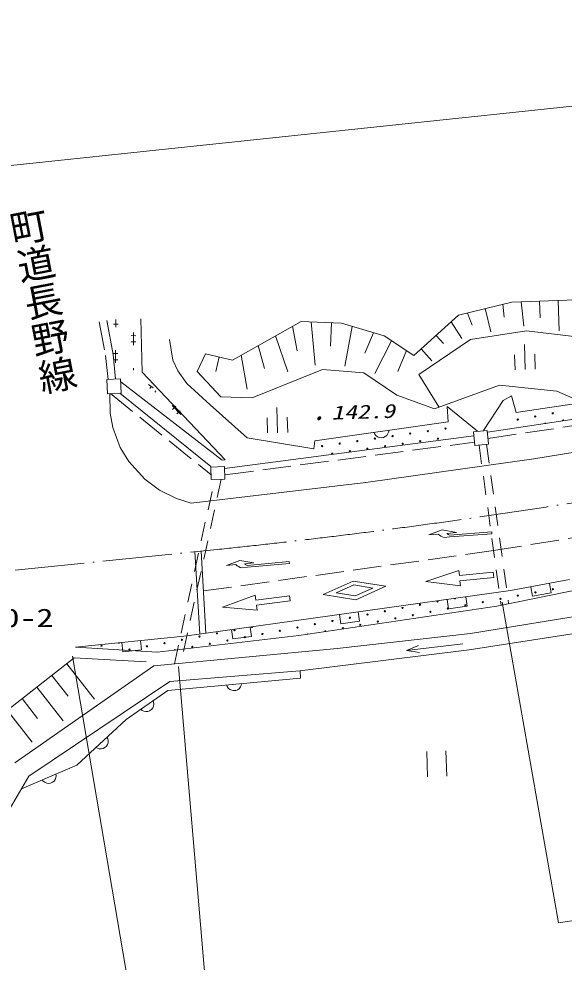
# Model space of a CAD drawing. Units: millimetres, scale not verified. Extents: x 40000 to 680000, y 20000 to 380000.
# Drawn here: x 309979 to 353283, y 262522 to 337402 of the extents above; entities that cross this region are included whole.
import ezdxf
from ezdxf.enums import TextEntityAlignment as Align

# ---------------------------------------------------------------- set-up
doc = ezdxf.new("R2010")
doc.units = ezdxf.units.MM
doc.header["$LTSCALE"] = 1000
for name, pattern in [('USER2', [3, 2.25, -0.75]), ('USER3', [2.5, 1.5, -1]), ('USER4', [7.000001, 5.508197, -0.688525, 0.114754, -0.688525])]:
    doc.linetypes.add(name, pattern=pattern)
for name, color, linetype, lineweight in [('S-BGD', 1, 'Continuous', 13), ('S-BGD-HTXT', 6, 'Continuous', 13), ('S-BMK', 3, 'USER4', 13), ('S-BMK-SRVR', 5, 'Continuous', 13)]:
    doc.layers.add(name, color=color, linetype=linetype, lineweight=lineweight)
doc.styles.add('@ＭＳ ゴシック', font='')
doc.styles.add('ＭＳ ゴシック', font='')
doc.styles.get('@ＭＳ ゴシック').set_extended_font_data('@MS Gothic')
doc.styles.get('ＭＳ ゴシック').set_extended_font_data('MS Gothic')

# ---------------------------------------------------------------- blocks, each defined once
blk = doc.blocks.new('BUHIN8')
at = {"layer": 'S-BGD'}
blk.add_lwpolyline([(452, 599), (-147, 1050), (-1050, -147), (-452, -599)], dxfattribs=at)
blk = doc.blocks.new('BUHIN110')
at = {"layer": 'S-BGD'}
for p, q in [((698, 441), (-174, 1265)), ((-400, -722), (-1273, 102)), ((727, -687), (-727, 687))]:
    blk.add_line(p, q, dxfattribs=at)
blk = doc.blocks.new('BUHIN112')
at = {"layer": 'S-BGD'}
for p, q in [((1256, -127), (-198, 1246)), ((-1252, 131), (202, -1243))]:
    blk.add_line(p, q, dxfattribs=at)

msp = doc.modelspace()

# ---------------------------------------------------------------- linework, layer by layer
at = {"layer": 'S-BGD'}
for p, q in [((344901, 313877), (349119, 314920)), ((348416, 314746), (348528, 313718)), ((349119, 314920), (355023, 315134)), ((349857, 314947), (350083, 312995)), ((351333, 315000), (351381, 313672)), ((352809, 315054), (352896, 312647)), ((341344, 310682), (344901, 313877)), ((345604, 314050), (345974, 313082)), ((347010, 314398), (347467, 312550)), ((316953, 313454), (317465, 310760)), ((317865, 313175), (317490, 313177)), ((317678, 312926), (317682, 313548)), ((319664, 313580), (319784, 309366)), ((326949, 310319), (332403, 313383)), ((331721, 313000), (332074, 311040)), ((332403, 313383), (335593, 313243)), ((333200, 313348), (333505, 309907)), ((334795, 313278), (334725, 311431)), ((335593, 313243), (338992, 312231)), ((344308, 313344), (345147, 312020)), ((318898, 312254), (319273, 312251)), ((319083, 311502), (319089, 312502)), ((336442, 312990), (335876, 309839)), ((338142, 312484), (337449, 310854)), ((343123, 312279), (343698, 311639)), ((345851, 311946), (350304, 312634)), ((350304, 312634), (355567, 312011)), ((319269, 311751), (318894, 311754)), ((321952, 311946), (322210, 310314)), ((330358, 312234), (331331, 309371)), ((339580, 311844), (338261, 309253)), ((338992, 312231), (341344, 310682)), ((341738, 309159), (345851, 311946)), ((317465, 310760), (317665, 308811)), ((317503, 310849), (317849, 310846)), ((317659, 310098), (317666, 311098)), ((324812, 310812), (324149, 309409)), ((324812, 310812), (326949, 310319)), ((328994, 311468), (329496, 309658)), ((340756, 311069), (340084, 309417)), ((341937, 311214), (342787, 310268)), ((317846, 310346), (317560, 310348)), ((322210, 310314), (322609, 309459)), ((325880, 310566), (325615, 309413)), ((327631, 310702), (328099, 307994)), ((349481, 306148), (376287, 310154)), ((319070, 309527), (319071, 309674)), ((319784, 309366), (326356, 302387)), ((322609, 309459), (323316, 308448)), ((324149, 309409), (326009, 307401)), ((328494, 307308), (334097, 309574)), ((334097, 309574), (337383, 309293)), ((337383, 309293), (339986, 307540)), ((316970, 308779), (318061, 308830)), ((317023, 307646), (316970, 308779)), ((318061, 308830), (318114, 307697)), ((326117, 302381), (318072, 308577)), ((343333, 306605), (341738, 309159)), ((320642, 308103), (320287, 308373)), ((320371, 308070), (320507, 308249)), ((320852, 307877), (320770, 307768)), ((323316, 308448), (325167, 306768)), ((342990, 306455), (348155, 308335)), ((348155, 308335), (352711, 307855)), ((352711, 307855), (354822, 306932)), ((318114, 307697), (317023, 307646)), ((317193, 307617), (317236, 306104)), ((317999, 307691), (325235, 301867)), ((326009, 307401), (328494, 307308)), ((339986, 307540), (342990, 306455)), ((346876, 304715), (348447, 307102)), ((347192, 304589), (365517, 307334)), ((348447, 307102), (349092, 307471)), ((349092, 307471), (349481, 306148)), ((322839, 305990), (322142, 306707)), ((322180, 306395), (322449, 306657)), ((322797, 306298), (322529, 306037)), ((325167, 306768), (328123, 304136)), ((344069, 305408), (343988, 306624)), ((343988, 306624), (346409, 304679)), ((350885, 302480), (374502, 306306)), ((317236, 306104), (317436, 304965)), ((317436, 304965), (318020, 303367)), ((333492, 303914), (344069, 305408)), ((326312, 301708), (346105, 304296)), ((328123, 304136), (333393, 303278)), ((346074, 304614), (347178, 304724)), ((346182, 303535), (346074, 304614)), ((347178, 304724), (347286, 303645)), ((318020, 303367), (318724, 302276)), ((333393, 303278), (333492, 303914)), ((347286, 303645), (346182, 303535)), ((318724, 302276), (319976, 300865)), ((325236, 301827), (326307, 301858)), ((325264, 300840), (325236, 301827)), ((326356, 302387), (326117, 302381)), ((326307, 301858), (326335, 300871)), ((337531, 300589), (350885, 302480)), ((319976, 300865), (321145, 299990)), ((323664, 298951), (337531, 300589)), ((326335, 300871), (325264, 300840)), ((321145, 299990), (322510, 299322)), ((322510, 299322), (323664, 298951)), ((342531, 296451), (343605, 296834)), ((343605, 296834), (344725, 296618)), ((344725, 296618), (343977, 296561)), ((347528, 296681), (344188, 296427)), ((344199, 296277), (347539, 296531)), ((347539, 296531), (347528, 296681)), ((347539, 296531), (347528, 296681)), ((342531, 296451), (343279, 296508)), ((344199, 296277), (343750, 296243)), ((324340, 288568), (323948, 295110)), ((324447, 295140), (324839, 288598)), ((326457, 294009), (327525, 294411)), ((327525, 294411), (328648, 294214)), ((331450, 294326), (328114, 294014)), ((331463, 294176), (331450, 294326)), ((331463, 294176), (331450, 294326)), ((326457, 294009), (327204, 294079)), ((328128, 293864), (327680, 293822)), ((328648, 294214), (327901, 294144)), ((328128, 293864), (331463, 294176)), ((344925, 293605), (342299, 292734)), ((344965, 293202), (344925, 293605)), ((347652, 293469), (344965, 293202)), ((345005, 292799), (347692, 293066)), ((345045, 292396), (345005, 292799)), ((347692, 293066), (347652, 293469)), ((357911, 292822), (347931, 290789)), ((349026, 292017), (353719, 292887)), ((334156, 291704), (336537, 292773)), ((336578, 292462), (335191, 291840)), ((336537, 292773), (339114, 292355)), ((336578, 292462), (338078, 292219)), ((338078, 292219), (336692, 291596)), ((339114, 292355), (336733, 291286)), ((342299, 292734), (345045, 292396)), ((323332, 288422), (349026, 292017)), ((328749, 291655), (326147, 290711)), ((328800, 291254), (328749, 291655)), ((331478, 291595), (328800, 291254)), ((331529, 291193), (331478, 291595)), ((336733, 291286), (334156, 291704)), ((335191, 291840), (336692, 291596)), ((326147, 290711), (328902, 290450)), ((328851, 290852), (331529, 291193)), ((328902, 290450), (328851, 290852)), ((347931, 290789), (332205, 288454)), ((358098, 290619), (345838, 288623)), ((358138, 289235), (345752, 287302)), ((314471, 287526), (323332, 288422)), ((332205, 288454), (320962, 287121)), ((335245, 287415), (345838, 288623)), ((345242, 287792), (340764, 287257)), ((320962, 287121), (314471, 287526)), ((320701, 286055), (335245, 287415)), ((345752, 287302), (332288, 285643)), ((307280, 281133), (314376, 286668)), ((309653, 278332), (320701, 286055)), ((313785, 286207), (315982, 283389)), ((314376, 286668), (320102, 286350)), ((332288, 285643), (321967, 284802)), ((332325, 285645), (332341, 285068)), ((321967, 284802), (310770, 277275)), ((312602, 285284), (313888, 283635)), ((321800, 284092), (332341, 285068)), ((311419, 284362), (313510, 281681)), ((318503, 281789), (321800, 284092)), ((310237, 283439), (311459, 281872)), ((309054, 282517), (311038, 279972)), ((314570, 278170), (318503, 281789)), ((310183, 276289), (314570, 278170)), ((310770, 277275), (306131, 269481))]:
    msp.add_line(p, q, dxfattribs=at)
at = {"layer": 'S-BGD', "linetype": 'USER2'}
for p, q in [((316364, 313342), (316871, 310673)), ((316871, 310673), (317065, 308783)), ((317245, 307656), (325254, 301210)), ((347241, 304091), (365598, 306840)), ((326376, 301212), (346155, 303798)), ((347681, 295193), (355557, 296462)), ((324646, 291987), (347681, 295193))]:
    msp.add_line(p, q, dxfattribs=at)
at = {"layer": 'S-BGD', "linetype": 'USER3'}
for p, q in [((346525, 303569), (348283, 290860)), ((347122, 303629), (348872, 290980)), ((322327, 286207), (325534, 300848)), ((326050, 300863), (322849, 286256))]:
    msp.add_line(p, q, dxfattribs=at)
at = {"layer": 'S-BGD'}
for points in [[(339375, 304745), (339346, 304602), (339291, 304476), (339197, 304329), (339076, 304239), (338943, 304178), (338759, 304152), (338613, 304174), (338472, 304227), (338338, 304341), (338250, 304447), (338186, 304577)], [(350635, 292315), (350772, 291578), (352247, 291851), (352110, 292589)], [(318155, 287899), (318230, 287152), (319723, 287303), (319647, 288050)], [(341791, 287090), (340764, 287257), (341723, 287658)], [(327668, 284635), (327633, 284493), (327572, 284370), (327471, 284228), (327346, 284144), (327209, 284090), (327024, 284073), (326880, 284101), (326742, 284161), (326613, 284282), (326531, 284391), (326473, 284525)], [(320643, 283284), (320683, 283144), (320691, 283006), (320673, 282833), (320606, 282698), (320514, 282583), (320362, 282477), (320222, 282430), (320073, 282414), (319901, 282455), (319775, 282510), (319659, 282597)], [(316978, 280386), (317036, 280252), (317062, 280117), (317068, 279942), (317019, 279800), (316944, 279674), (316807, 279548), (316675, 279483), (316529, 279447), (316353, 279465), (316221, 279502), (316095, 279573)], [(312928, 277466), (312938, 277320), (312918, 277184), (312865, 277018), (312772, 276900), (312659, 276806), (312488, 276732), (312342, 276715), (312193, 276729), (312033, 276805), (311921, 276884), (311825, 276993)]]:
    msp.add_lwpolyline(points, dxfattribs=at)
for centre in [(349596, 305591), (350988, 305840), (352380, 306089), (343859, 304874), (338258, 304082), (339658, 304280), (341058, 304478), (342458, 304676), (343258, 304075), (334057, 303488), (335457, 303686), (336857, 303884), (337656, 303283), (339057, 303481), (340457, 303679), (341857, 303877), (334856, 302887), (336256, 303085), (352390, 292132), (348219, 291359), (349609, 291616), (351000, 291874), (340442, 290636), (341833, 290894), (343223, 291152), (344047, 290585), (345438, 290843), (346828, 291101), (336271, 289862), (337661, 290120), (339052, 290378), (339876, 289812), (341266, 290070), (342657, 290327), (332099, 289089), (333490, 289347), (334880, 289605), (335704, 289038), (337095, 289296), (338485, 289554), (324322, 288366), (325713, 288624), (327103, 288882), (327927, 288315), (329318, 288573), (330708, 288831), (316546, 287643), (320151, 287593), (321541, 287851), (322932, 288108), (323756, 287542), (325146, 287800), (326537, 288058), (318760, 287335)]:
    msp.add_circle(centre, 49.8, dxfattribs=at)
for centre, radius, start, end in [((353201, 305517), 49.8, 335.00573, 222.02891), ((351809, 305268), 49.8, 23.18984, 173.8448), ((344342, 296902), 500, 223.0069, 251.96191), ((343986, 297215), 1000, 224.97516, 256.35327), ((327899, 294798), 1000, 225.96417, 257.34222), ((328261, 294492), 500, 223.99585, 252.95087), ((344614, 291409), 49.8, 199.15999, 356.7672), ((328494, 289140), 49.8, 182.38606, 13.54113), ((332923, 288523), 49.8, 57.46009, 139.42897), ((334314, 288780), 49.8, 352.97368, 203.91538), ((317936, 287901), 49.8, 215.46084, 336.09359), ((322365, 287284), 49.8, 10.7753, 182.74352)]:
    msp.add_arc(centre, radius, start, end, dxfattribs=at)
at = {"layer": 'S-BGD-HTXT'}
for p, q in [((157650, 309786), (419792, 337402)), ((348370, 291108), (352826, 265642)), ((314234, 286806), (321531, 243935)), ((322656, 285979), (325258, 255394)), ((352826, 265642), (381182, 269899))]:
    msp.add_line(p, q, dxfattribs=at)
at = {"layer": 'S-BMK'}
msp.add_line((274861, 290100), (325738, 295280), dxfattribs=at)
msp.add_arc((272225, 812465), 519946, 275.90738, 281.06538, dxfattribs=at)

# ---------------------------------------------------------------- block references
at = {"rotation": 135}
for name, p in [('BUHIN110', (350154, 310559)), ('BUHIN110', (330499, 305549)), ('BUHIN8', (344744, 291418)), ('BUHIN8', (336179, 290220)), ('BUHIN8', (327614, 289021)), ('BUHIN112', (343164, 278263))]:
    msp.add_blockref(name, p, dxfattribs=at)

# ---------------------------------------------------------------- texts
at = {"layer": 'S-BGD', "style": '@ＭＳ ゴシック'}
msp.add_text('町道長野線', height=2199, rotation=280.9, dxfattribs=at).set_placement((308726, 322056), align=Align.BOTTOM_LEFT)
at = {"layer": 'S-BGD', "style": 'ＭＳ ゴシック', "oblique": 15, "width": 1.35}
msp.add_text('142.9', height=1100, rotation=1.7, dxfattribs=at).set_placement((334822, 305257), align=Align.BOTTOM_LEFT)
at = {"layer": 'S-BGD', "style": 'ＭＳ ゴシック', "oblique": 15}
msp.add_text('・', height=1100, rotation=1.7, dxfattribs=at).set_placement((332954, 304770), align=Align.BOTTOM_LEFT)
at = {"layer": 'S-BMK-SRVR', "style": 'ＭＳ ゴシック', "width": 1.35}
msp.add_text('2-19-0-2', height=1466, dxfattribs=at).set_placement((301957, 288680), align=Align.BOTTOM_LEFT)

doc.saveas('drawing.dxf')
